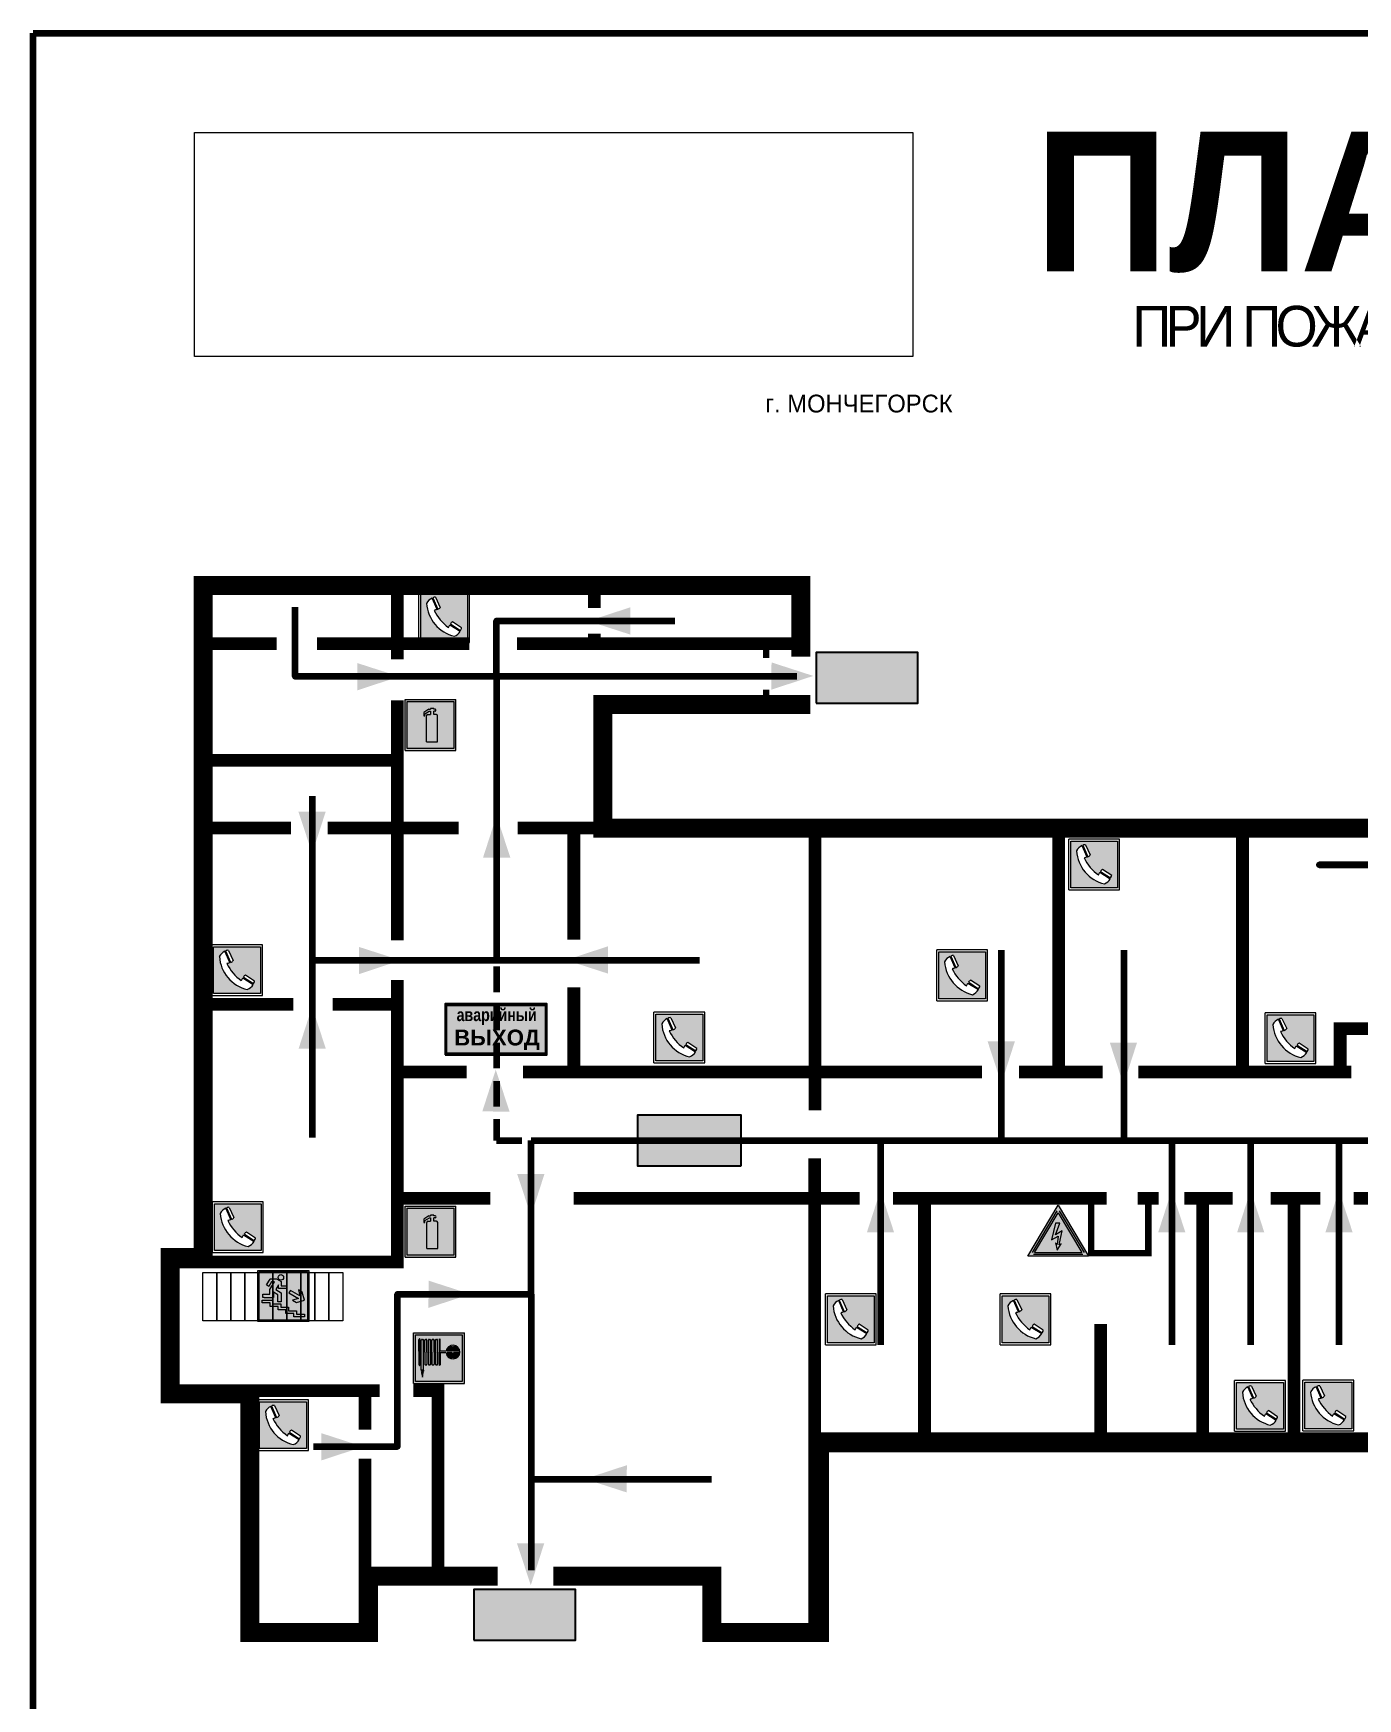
# Model space of a CAD drawing. Header units: millimetres. Extents: x 13810 to 67229, y 12374 to 21950.
# Drawn here: x 27019.3 to 27227.8, y 19611.8 to 19874 of the extents above; entities that cross this region are included whole.
import ezdxf

# ---------------------------------------------------------------- set-up
doc = ezdxf.new("R2010")
doc.units = ezdxf.units.MM
doc.linetypes.add('{ Wide Dash }', pattern=[12, 4, -2, 4, -2])
doc.layers.add('План_Штампы', color=7, linetype='Continuous')
doc.styles.add('обычный', font='arial.ttf')
picture_1 = doc.add_image_def('image1.jpg', size_in_pixel=(337, 105))

# ---------------------------------------------------------------- blocks, each defined once
blk = doc.blocks.new('A$C7B4425F7')
at = {"true_color": 0xffffff}
blk.add_hatch(color=7, dxfattribs=at).paths.add_polyline_path([(0, 0), (-16, 0), (-16, -8), (0, -8)])
h = blk.add_hatch(color=126)
h.paths.add_polyline_path([(-0.2, -0.2), (-15.8, -0.2), (-15.8, -7.8), (-0.2, -7.8)])
h.paths.add_polyline_path([(-11.76, -2.03), (-11.76, -3.66), (-11.17, -3.66, -0.568275), (-11.17, -6.18), (-12.58, -6.18), (-12.58, -2.03)], flags=16)
h.paths.add_polyline_path([(-13.33, -4.12, -0.495768), (-13.59, -6.18), (-15.03, -6.18), (-15.03, -2.03), (-13.59, -2.03, -0.487973)], flags=16)
h.paths.add_polyline_path([(-10.25, -2.03), (-9.48, -2.03), (-9.48, -6.18), (-10.25, -6.18)], flags=16)
h.paths.add_polyline_path([(-13.84, -3.69), (-14.24, -3.69), (-14.24, -3.03), (-13.9, -3.03, -0.692621)], flags=0)
h.paths.add_polyline_path([(-9.15, -2.03), (-8.4, -2.03), (-8.04, -3.07), (-7.68, -2.03), (-6.93, -2.03), (-7.64, -4.1), (-6.93, -6.18), (-7.68, -6.18), (-8.04, -5.14), (-8.4, -6.18), (-9.15, -6.18), (-8.44, -4.1)], flags=16)
h.paths.add_polyline_path([(-11.76, -4.46), (-11.42, -4.46, -0.692621), (-11.36, -5.12), (-11.76, -5.12)], flags=0)
h.paths.add_polyline_path([(-13.9, -5.2), (-14.24, -5.2), (-14.24, -4.55), (-13.84, -4.55, -0.708038)], flags=0)
edge = h.paths.add_edge_path(flags=16)
edge.add_ellipse((-5.51, -4.08), major_axis=(0, 2.05), ratio=0.586184, start_angle=0, end_angle=360)
edge = h.paths.add_edge_path(flags=0)
edge.add_ellipse((-5.51, -4.08), major_axis=(0, 1.14), ratio=0.454828, start_angle=0, end_angle=360)
h.paths.add_polyline_path([(-4.13, -4.96, 0.377264), (-3.48, -4.52, 0.0555), (-3.16, -2.03), (-1.66, -2.03), (-1.66, -4.96), (-0.96, -4.96), (-0.96, -7.01), (-1.75, -7.01), (-1.75, -6.18), (-3.3, -6.18), (-3.3, -7.02), (-4.13, -7.02)], flags=16)
h.paths.add_polyline_path([(-2.73, -2.91), (-2.28, -2.91), (-2.28, -4.96), (-3.05, -4.96, 0.079136)], flags=0)
at = {"color": 126}
blk.add_lwpolyline([(-16, -8), (0, -8), (0, 0), (-16, 0)], close=True, dxfattribs=at)
blk = doc.blocks.new('A$C456E1F9C')
at = {"lineweight": 5}
h = blk.add_hatch(color=242, dxfattribs=at)
h.paths.add_polyline_path([(0.51, -1.47), (0.51, -13.26), (12.29, -13.26), (12.29, -1.47)])
h.paths.add_polyline_path([(5.42, -4.95, -0.254479), (4.78, -5.4), (3.52, -2.53, -0.209735), (4.23, -2.4)], flags=16)
h.paths.add_polyline_path([(8.53, -8.6), (10.87, -10.17), (10.54, -10.76), (8.03, -9.13, -0.192251)], flags=16)
h.paths.add_polyline_path([(4.61, -5.49, 0.005518), (3.87, -5.72, 0.128647), (7.49, -10.01, 0.00809), (7.83, -9.33), (10.47, -10.97, -0.16736), (8.99, -12.25, -0.327862), (1.95, -3.95, -0.166952), (3.36, -2.62)], flags=16)
at = {"color": 242, "lineweight": 5}
for p, q in [((0, -13.77), (0, -0.97)), ((12.8, -0.97), (0, -0.97)), ((4.61, -5.49), (3.36, -2.62)), ((3.52, -2.53), (4.78, -5.4)), ((4.23, -2.4), (5.42, -4.95)), ((12.8, -13.77), (12.8, -0.97)), ((7.83, -9.33), (10.47, -10.97)), ((8.03, -9.13), (10.54, -10.76)), ((10.81, -10.12), (8.53, -8.6)), ((10.54, -10.76), (10.8, -10.3)), ((10.8, -10.3), (10.81, -10.12)), ((0, -13.77), (12.8, -13.77))]:
    blk.add_line(p, q, dxfattribs=at)
blk.add_lwpolyline([(0.51, -1.47), (12.29, -1.47), (12.29, -13.26), (0.51, -13.26)], close=True, dxfattribs=at)
for centre, radius, start, end in [((4.59, -5.34), 2.99, 114.2845, 152.1974), ((11.12, -3.31), 9.19, 183.9915, 256.6009), ((4.02, -3.27), 0.891, 76.3284, 123.7092), ((14.98, -39.1), 35.17, 107.1487, 108.4135), ((13.86, -0.94), 11.08, 205.5536, 234.8762), ((4.68, -4.59), 0.824, 276.9621, 334.0723), ((-13.31, 0.8), 23.44, 332.5487, 334.4027), ((8.94, -9.5), 0.989, 114.4092, 157.9388), ((7.87, -9.46), 3, 291.9291, 329.9329)]:
    blk.add_arc(centre, radius, start, end, dxfattribs=at)
blk = doc.blocks.new('A$C3AD82952')
at = {"true_color": 0xf5f5ff}
h = blk.add_hatch(color=7, dxfattribs=at)
h.dxf.hatch_style = 1
h.paths.add_polyline_path([(8.21, 8.73, 0.414214), (7.89, 9.05), (7.22, 9.05), (7.22, 9.92), (7.59, 9.92, 1), (7.57, 10.36), (7.22, 10.36), (7.22, 10.6), (6.43, 10.6), (6.43, 10.36), (6.01, 10.36), (4.74, 9.59), (4.74, 8.69), (4.98, 8.73), (4.98, 9.26), (6.12, 9.91), (6.43, 9.91), (6.43, 9.05), (5.76, 9.05, 0.414214), (5.44, 8.73), (5.44, 2.2), (8.21, 2.2)], flags=0)
h.paths.add_polyline_path([(12.8, 12.8), (0, 12.8), (0, 0), (12.8, 0)])
h.paths.add_polyline_path([(0.51, 12.29), (12.29, 12.29), (12.29, 0.51), (0.51, 0.51)], flags=16)
h.paths.add_polyline_path([(4.74, 9.59), (6.01, 10.36), (6.43, 10.36), (6.43, 10.6), (7.22, 10.6), (7.22, 10.36), (7.59, 10.36, -0.94586), (7.59, 9.92), (7.22, 9.92), (7.22, 9.05), (7.89, 9.05, -0.414214), (8.21, 8.73), (8.21, 2.2), (5.44, 2.2), (5.44, 8.73, -0.414214), (5.76, 9.05), (6.43, 9.05), (6.43, 9.91), (6.12, 9.91), (4.98, 9.26), (4.98, 8.73), (4.74, 8.69)], flags=0)
h = blk.add_hatch(color=242)
h.dxf.hatch_style = 1
h.paths.add_polyline_path([(12.29, 12.29), (0.51, 12.29), (0.51, 0.51), (12.29, 0.51)])
h.paths.add_polyline_path([(4.74, 8.69), (4.74, 9.59), (6.01, 10.36), (6.43, 10.36), (6.43, 10.6), (7.22, 10.6), (7.22, 10.36), (7.59, 10.36, -0.94586), (7.59, 9.92), (7.22, 9.92), (7.22, 9.05), (7.89, 9.05, -0.414214), (8.21, 8.73), (8.21, 2.2), (5.44, 2.2), (5.44, 8.73, -0.414214), (5.76, 9.05), (6.43, 9.05), (6.43, 9.91), (6.12, 9.91), (4.98, 9.26), (4.98, 8.73)], flags=16)
h = blk.add_hatch(color=7, dxfattribs=at)
h.dxf.hatch_style = 1
h.paths.add_polyline_path([(8.21, 8.73, 0.414214), (7.89, 9.05), (7.22, 9.05), (7.22, 9.92), (7.59, 9.92, 1), (7.57, 10.36), (7.22, 10.36), (7.22, 10.6), (6.43, 10.6), (6.43, 10.36), (6.01, 10.36), (4.74, 9.59), (4.74, 8.69), (4.98, 8.73), (4.98, 9.26), (6.12, 9.91), (6.43, 9.91), (6.43, 9.05), (5.76, 9.05, 0.414214), (5.44, 8.73), (5.44, 2.2), (8.21, 2.2)])
at = {"color": 242, "lineweight": 5}
for p, q in [((0, 0), (0, 12.8)), ((0, 12.8), (12.8, 12.8)), ((12.8, 0), (12.8, 12.8)), ((6.01, 10.36), (4.74, 9.59)), ((4.74, 9.59), (4.74, 8.69)), ((4.74, 8.69), (4.98, 8.73)), ((4.98, 9.26), (6.12, 9.91)), ((4.98, 8.73), (4.98, 9.26)), ((5.44, 2.2), (5.44, 8.73)), ((5.76, 9.05), (6.43, 9.05)), ((6.01, 10.36), (6.43, 10.36)), ((6.12, 9.91), (6.43, 9.91)), ((7.22, 10.6), (6.43, 10.6)), ((6.43, 10.6), (6.43, 10.36)), ((6.43, 9.91), (6.43, 9.05)), ((7.22, 10.36), (7.22, 10.6)), ((7.59, 10.36), (7.22, 10.36)), ((7.22, 9.05), (7.22, 9.92)), ((7.59, 9.92), (7.22, 9.92)), ((7.89, 9.05), (7.22, 9.05)), ((8.21, 2.2), (8.21, 8.73)), ((0, 0), (12.8, 0)), ((5.44, 2.2), (8.21, 2.2))]:
    blk.add_line(p, q, dxfattribs=at)
blk.add_lwpolyline([(0.51, 12.29), (12.29, 12.29), (12.29, 0.51), (0.51, 0.51)], close=True, dxfattribs=at)
for centre, radius, start, end in [((5.76, 8.73), 0.32, 90, 180), ((7.58, 10.14), 0.223, 273.1875, 86.8125), ((7.89, 8.73), 0.32, 0, 90)]:
    blk.add_arc(centre, radius, start, end, dxfattribs=at)
blk = doc.blocks.new('A$C37112FD5')
at = {"true_color": 0xf5f5ff}
h = blk.add_hatch(color=7, dxfattribs=at)
h.dxf.hatch_style = 1
h.paths.add_polyline_path([(12.8, -7.4), (0, -7.4), (0, -20.2), (12.8, -20.2)])
h.paths.add_polyline_path([(12.29, -7.91), (12.29, -19.69), (0.51, -19.69), (0.51, -7.91)], flags=16)
h.paths.add_polyline_path([(4.98, -9.04, -0.42597), (5.17, -9.22), (5.17, -12.25), (5.17, -15.29, -0.432244), (4.98, -15.47), (4.83, -15.47, -0.42597), (4.64, -15.29), (4.64, -12.25), (4.64, -9.22, -0.432244), (4.83, -9.04)], flags=0)
h.paths.add_polyline_path([(4.28, -9.22), (4.28, -12.25), (4.28, -15.29, -0.432244), (4.09, -15.47), (3.94, -15.47, -0.42597), (3.75, -15.29), (3.75, -12.25), (3.75, -9.22, -0.432244), (3.94, -9.04), (4.09, -9.04, -0.42597)], flags=0)
h.paths.add_polyline_path([(5.72, -9.04), (5.87, -9.04, -0.42597), (6.06, -9.22), (6.06, -12.25), (6.06, -15.29, -0.432244), (5.87, -15.47), (5.72, -15.47, -0.42597), (5.53, -15.29), (5.53, -12.25), (5.53, -9.22, -0.432244)], flags=0)
h.paths.add_polyline_path([(6.42, -8.9), (6.5, -8.9, -0.42597), (6.69, -9.08), (6.69, -12.03), (8.21, -12.03, -15.824349), (8.21, -12.47), (6.69, -12.47), (6.69, -15.42, -0.432244), (6.5, -15.6), (6.42, -15.6)], flags=0)
h.paths.add_polyline_path([(3.39, -9.22), (3.39, -12.25), (3.39, -15.29, -0.432244), (3.2, -15.47), (3.05, -15.47, -0.42597), (2.85, -15.29), (2.85, -12.25), (2.85, -9.22, -0.432244), (3.05, -9.04), (3.2, -9.04, -0.42597)], flags=0)
h.paths.add_polyline_path([(2.5, -9.22), (2.5, -16.71), (1.96, -16.71), (1.96, -9.22, -0.432244), (2.15, -9.04), (2.31, -9.04, -0.42597)], flags=0)
h.paths.add_polyline_path([(1.61, -8.9), (1.61, -15.6), (1.57, -15.6, -0.42597), (1.37, -15.42), (1.37, -12.03), (1.37, -9.09, -0.432244), (1.57, -8.9)], flags=0)
h.paths.add_polyline_path([(9.76, -10.81), (9.76, -12.03), (8.49, -12.03, -0.336371)], flags=0)
h.paths.add_polyline_path([(8.49, -12.47), (9.76, -12.47), (9.76, -13.7, -0.336371)], flags=0)
h.paths.add_polyline_path([(10.11, -10.81, -0.336371), (11.38, -12.03), (10.11, -12.03)], flags=0)
h.paths.add_polyline_path([(10.11, -12.47), (11.38, -12.47, -0.336371), (10.11, -13.7)], flags=0)
h.paths.add_polyline_path([(2.5, -16.84), (2.5, -17.05), (1.97, -17.05), (1.97, -16.84)], flags=0)
h.paths.add_polyline_path([(2.5, -17.24, -0.033778), (2.24, -18.6, -0.033778), (1.97, -17.24)], flags=0)
h = blk.add_hatch(color=242)
h.dxf.hatch_style = 1
h.paths.add_polyline_path([(12.29, -7.91), (0.51, -7.91), (0.51, -19.69), (12.29, -19.69)])
h.paths.add_polyline_path([(6.42, -15.6), (6.42, -8.9), (6.5, -8.9, -0.42597), (6.69, -9.08), (6.69, -12.03), (8.21, -12.03, -15.824349), (8.21, -12.47), (6.69, -12.47), (6.69, -15.42, -0.432244), (6.5, -15.6)], flags=16)
h.paths.add_polyline_path([(5.87, -15.47), (5.72, -15.47, -0.42597), (5.53, -15.29), (5.53, -12.25), (5.53, -9.22, -0.432244), (5.72, -9.04), (5.87, -9.04, -0.42597), (6.06, -9.22), (6.06, -12.25), (6.06, -15.29, -0.432244)], flags=16)
h.paths.add_polyline_path([(4.98, -15.47), (4.83, -15.47, -0.42597), (4.64, -15.29), (4.64, -12.25), (4.64, -9.22, -0.432244), (4.83, -9.04), (4.98, -9.04, -0.42597), (5.17, -9.22), (5.17, -12.25), (5.17, -15.29, -0.432244)], flags=16)
h.paths.add_polyline_path([(4.09, -15.47), (3.94, -15.47, -0.42597), (3.75, -15.29), (3.75, -12.25), (3.75, -9.22, -0.432244), (3.94, -9.04), (4.09, -9.04, -0.42597), (4.28, -9.22), (4.28, -12.25), (4.28, -15.29, -0.432244)], flags=16)
h.paths.add_polyline_path([(3.2, -15.47), (3.05, -15.47, -0.42597), (2.85, -15.29), (2.85, -12.25), (2.85, -9.22, -0.432244), (3.05, -9.04), (3.2, -9.04, -0.42597), (3.39, -9.22), (3.39, -12.25), (3.39, -15.29, -0.432244)], flags=16)
h.paths.add_polyline_path([(2.5, -17.05), (1.97, -17.05), (1.97, -16.84), (2.5, -16.84)], flags=16)
h.paths.add_polyline_path([(2.5, -17.24, -0.033778), (2.24, -18.6, -0.033778), (1.97, -17.24)], flags=16)
h.paths.add_polyline_path([(2.5, -16.71), (1.96, -16.71), (1.96, -9.22, -0.432244), (2.15, -9.04), (2.31, -9.04, -0.42597), (2.5, -9.22)], flags=16)
h.paths.add_polyline_path([(1.61, -15.6), (1.57, -15.6, -0.42597), (1.37, -15.42), (1.37, -12.03), (1.37, -9.09, -0.432244), (1.57, -8.9), (1.61, -8.9)], flags=16)
h.paths.add_polyline_path([(8.49, -12.47), (9.76, -12.47), (9.76, -13.7, -0.336371)], flags=0)
h.paths.add_polyline_path([(10.11, -13.7), (10.11, -12.47), (11.38, -12.47, -0.336371)], flags=0)
h.paths.add_polyline_path([(8.49, -12.03, -0.336371), (9.76, -10.81), (9.76, -12.03)], flags=0)
h.paths.add_polyline_path([(10.11, -12.03), (10.11, -10.81, -0.336371), (11.38, -12.03)], flags=0)
h = blk.add_hatch(color=7, dxfattribs=at)
h.dxf.hatch_style = 1
h.paths.add_polyline_path([(1.61, -8.9), (1.57, -8.9, 0.432244), (1.37, -9.09), (1.37, -12.03), (1.37, -15.42, 0.42597), (1.57, -15.6), (1.61, -15.6)])
h.paths.add_polyline_path([(2.5, -9.22, 0.42597), (2.31, -9.04), (2.15, -9.04, 0.432244), (1.96, -9.22), (1.96, -16.71), (2.5, -16.71)])
h.paths.add_polyline_path([(2.5, -16.84), (1.97, -16.84), (1.97, -17.05), (2.5, -17.05)])
h.paths.add_polyline_path([(2.5, -17.24), (1.97, -17.24, 0.033778), (2.24, -18.6, 0.033778)])
h.paths.add_polyline_path([(3.39, -12.25), (3.39, -9.22, 0.42597), (3.2, -9.04), (3.05, -9.04, 0.432244), (2.85, -9.22), (2.85, -12.25), (2.85, -15.29, 0.42597), (3.05, -15.47), (3.2, -15.47, 0.432244), (3.39, -15.29)])
h.paths.add_polyline_path([(4.28, -12.25), (4.28, -9.22, 0.42597), (4.09, -9.04), (3.94, -9.04, 0.432244), (3.75, -9.22), (3.75, -12.25), (3.75, -15.29, 0.42597), (3.94, -15.47), (4.09, -15.47, 0.432244), (4.28, -15.29)])
h.paths.add_polyline_path([(5.17, -12.25), (5.17, -9.22, 0.42597), (4.98, -9.04), (4.83, -9.04, 0.432244), (4.64, -9.22), (4.64, -12.25), (4.64, -15.29, 0.42597), (4.83, -15.47), (4.98, -15.47, 0.432244), (5.17, -15.29)])
h.paths.add_polyline_path([(6.06, -12.25), (6.06, -9.22, 0.42597), (5.87, -9.04), (5.72, -9.04, 0.432244), (5.53, -9.22), (5.53, -12.25), (5.53, -15.29, 0.42597), (5.72, -15.47), (5.87, -15.47, 0.432244), (6.06, -15.29)])
h.paths.add_polyline_path([(6.69, -12.47), (8.21, -12.47, 15.824349), (8.21, -12.03), (6.69, -12.03), (6.69, -9.08, 0.42597), (6.5, -8.9), (6.42, -8.9), (6.42, -15.6), (6.5, -15.6, 0.432244), (6.69, -15.42)])
h.paths.add_polyline_path([(8.49, -12.47), (9.76, -12.47), (9.76, -13.7, -0.336371)], flags=16)
h.paths.add_polyline_path([(8.49, -12.03, -0.336371), (9.76, -10.81), (9.76, -12.03)], flags=16)
h.paths.add_polyline_path([(10.11, -12.47), (11.38, -12.47, -0.336371), (10.11, -13.7)], flags=16)
h.paths.add_polyline_path([(10.11, -12.03), (10.11, -10.81, -0.336371), (11.38, -12.03)], flags=16)
h = blk.add_hatch(color=242)
h.dxf.hatch_style = 1
h.paths.add_polyline_path([(9.76, -10.81, 0.336371), (8.49, -12.03), (9.76, -12.03)])
h.paths.add_polyline_path([(10.11, -10.81), (10.11, -12.03), (11.38, -12.03, 0.336371)])
h.paths.add_polyline_path([(11.38, -12.47), (10.11, -12.47), (10.11, -13.7, 0.336371)])
h.paths.add_polyline_path([(9.76, -12.47), (8.49, -12.47, 0.336371), (9.76, -13.7)])
at = {"color": 242, "lineweight": 5}
for p, q in [((0, -20.2), (0, -7.4)), ((0, -7.4), (12.8, -7.4)), ((12.8, -20.2), (12.8, -7.4)), ((1.37, -12.03), (1.37, -9.08)), ((1.37, -12.03), (1.37, -15.42)), ((1.57, -8.9), (1.61, -8.9)), ((1.61, -8.9), (1.61, -15.6)), ((1.96, -16.71), (1.96, -9.22)), ((2.15, -9.04), (2.31, -9.04)), ((2.5, -16.71), (2.5, -9.22)), ((2.85, -12.25), (2.85, -9.22)), ((2.85, -12.25), (2.85, -15.29)), ((3.05, -9.04), (3.2, -9.04)), ((3.39, -12.25), (3.39, -9.22)), ((3.39, -12.25), (3.39, -15.29)), ((3.75, -12.25), (3.75, -9.22)), ((3.75, -12.25), (3.75, -15.29)), ((3.94, -9.04), (4.09, -9.04)), ((4.28, -12.25), (4.28, -9.22)), ((4.28, -12.25), (4.28, -15.29)), ((4.64, -12.25), (4.64, -9.22)), ((4.64, -12.25), (4.64, -15.29)), ((4.83, -9.04), (4.98, -9.04)), ((5.17, -12.25), (5.17, -9.22)), ((5.17, -12.25), (5.17, -15.29)), ((5.53, -12.25), (5.53, -9.22)), ((5.53, -12.25), (5.53, -15.29)), ((5.72, -9.04), (5.87, -9.04)), ((6.06, -12.25), (6.06, -9.22)), ((6.06, -12.25), (6.06, -15.29)), ((6.42, -8.9), (6.42, -15.6)), ((6.5, -8.9), (6.42, -8.9)), ((6.69, -12.03), (6.69, -9.08)), ((8.21, -12.03), (6.69, -12.03)), ((8.21, -12.47), (6.69, -12.47)), ((6.69, -12.47), (6.69, -15.42)), ((9.76, -12.03), (8.49, -12.03)), ((9.76, -12.47), (8.49, -12.47)), ((9.76, -10.81), (9.76, -12.03)), ((9.76, -12.47), (9.76, -13.7)), ((10.11, -10.81), (10.11, -12.03)), ((11.38, -12.03), (10.11, -12.03)), ((11.38, -12.47), (10.11, -12.47)), ((10.11, -12.47), (10.11, -13.7)), ((1.57, -15.6), (1.61, -15.6)), ((1.96, -16.71), (2.5, -16.71)), ((3.05, -15.47), (3.2, -15.47)), ((3.94, -15.47), (4.09, -15.47)), ((4.83, -15.47), (4.98, -15.47)), ((5.72, -15.47), (5.87, -15.47)), ((6.42, -15.6), (6.5, -15.6)), ((0, -20.2), (12.8, -20.2)), ((1.97, -16.84), (2.5, -16.84)), ((1.97, -17.05), (1.97, -16.84)), ((2.5, -17.05), (1.97, -17.05)), ((1.97, -17.24), (2.5, -17.24)), ((2.5, -16.84), (2.5, -17.05))]:
    blk.add_line(p, q, dxfattribs=at)
blk.add_lwpolyline([(0.51, -7.91), (12.29, -7.91), (12.29, -19.69), (0.51, -19.69)], close=True, dxfattribs=at)
for centre, radius, start, end in [((1.56, -9.09), 0.182, 87.1027, 180.6071), ((2.15, -9.22), 0.182, 87.1027, 180.6071), ((2.32, -9.22), 0.182, 359.3929, 92.8973), ((3.04, -9.22), 0.182, 87.1027, 180.6071), ((3.21, -9.22), 0.182, 359.3929, 92.8973), ((3.93, -9.22), 0.182, 87.1027, 180.6071), ((4.1, -9.22), 0.182, 359.3929, 92.8973), ((4.82, -9.22), 0.182, 87.1027, 180.6071), ((4.99, -9.22), 0.182, 359.3929, 92.8973), ((5.71, -9.22), 0.182, 87.1027, 180.6071), ((5.88, -9.22), 0.182, 359.3929, 92.8973), ((6.51, -9.09), 0.182, 359.3929, 92.8973), ((9.93, -12.25), 1.74, 187.2319, 172.7681), ((9.93, -12.25), 1.46, 96.9927, 171.3585), ((9.93, -12.25), 1.46, 188.6415, 263.0073), ((9.93, -12.25), 1.46, 8.6415, 83.0073), ((9.93, -12.25), 1.46, 276.9927, 351.3585), ((1.56, -15.42), 0.182, 179.3929, 272.8973), ((3.04, -15.29), 0.182, 179.3929, 272.8973), ((3.21, -15.29), 0.182, 267.1027, 0.6071), ((3.93, -15.29), 0.182, 179.3929, 272.8973), ((4.1, -15.29), 0.182, 267.1027, 0.6071), ((4.82, -15.29), 0.182, 179.3929, 272.8973), ((4.99, -15.29), 0.182, 267.1027, 0.6071), ((5.71, -15.29), 0.182, 179.3929, 272.8973), ((5.88, -15.29), 0.182, 267.1027, 0.6071), ((6.51, -15.42), 0.182, 267.1027, 0.6071), ((12.17, -15.98), 10.27, 187.041, 194.7793), ((-7.7, -15.98), 10.27, 345.2207, 352.959)]:
    blk.add_arc(centre, radius, start, end, dxfattribs=at)
blk = doc.blocks.new('A$C3E6D3DDE')
at = {"lineweight": 5}
h = blk.add_hatch(color=40, dxfattribs=at)
h.paths.add_polyline_path([(24.1, 1.45), (16.46, -11.35), (31.74, -11.35)])
h.paths.add_polyline_path([(24.09, -0.46), (30.03, -10.41), (18.14, -10.41)], flags=16)
h.paths.add_polyline_path([(24.54, -3.08), (23.41, -6.02), (25.13, -5.01), (24.33, -8.5), (24.82, -8.27), (23.79, -9.86), (23.4, -8.04), (23.8, -8.43), (24.04, -6.29), (22.39, -7.25), (23.44, -3.08)], flags=0)
h = blk.add_hatch(color=256, dxfattribs=at)
h.paths.add_polyline_path([(24.37, 0.03, 0.567511), (23.82, 0.03), (17.59, -10.4, 0.582454), (17.86, -10.88), (30.32, -10.88, 0.582149), (30.6, -10.4)])
h.paths.add_polyline_path([(24.09, -0.46), (18.14, -10.41), (30.03, -10.41)], flags=16)
h.paths.add_polyline_path([(24.54, -3.08), (23.41, -6.02), (25.13, -5.01), (24.33, -8.5), (24.82, -8.27), (23.79, -9.86), (23.4, -8.04), (23.8, -8.43), (24.04, -6.29), (22.39, -7.25), (23.44, -3.08)], flags=0)
h = blk.add_hatch(color=40, dxfattribs=at)
h.paths.add_polyline_path([(24.09, -0.46), (18.14, -10.41), (30.03, -10.41)])
h.paths.add_polyline_path([(24.82, -8.27), (23.79, -9.86), (23.4, -8.04), (23.8, -8.43), (24.04, -6.29), (22.39, -7.25), (23.44, -3.08), (24.54, -3.08), (23.41, -6.02), (25.13, -5.01), (24.33, -8.5)], flags=16)
at = {"color": 40, "lineweight": 5}
for p, q in [((16.46, -11.35), (24.1, 1.45)), ((24.1, 1.45), (31.74, -11.35))]:
    blk.add_line(p, q, dxfattribs=at)
at = {"lineweight": 5}
for p, q in [((17.59, -10.4), (23.82, 0.03)), ((24.37, 0.03), (30.6, -10.4)), ((18.14, -10.41), (24.09, -0.46)), ((23.44, -3.08), (22.39, -7.25)), ((23.41, -6.02), (24.54, -3.08)), ((24.54, -3.08), (23.44, -3.08)), ((24.09, -0.46), (30.03, -10.41)), ((22.39, -7.25), (24.04, -6.29)), ((23.8, -8.43), (23.4, -8.04)), ((23.4, -8.04), (23.79, -9.86)), ((25.13, -5.01), (23.41, -6.02)), ((23.79, -9.86), (24.82, -8.27)), ((24.04, -6.29), (23.8, -8.43)), ((24.33, -8.5), (25.13, -5.01)), ((24.82, -8.27), (24.33, -8.5)), ((17.86, -10.88), (30.32, -10.88)), ((18.14, -10.41), (30.03, -10.41))]:
    blk.add_line(p, q, dxfattribs=at)
at = {"color": 50, "lineweight": 5}
blk.add_line((31.74, -11.35), (16.46, -11.35), dxfattribs=at)
blk = doc.blocks.new('вниз')
at = {"lineweight": 0, "true_color": 0xffffff}
h = blk.add_hatch(color=7, dxfattribs=at)
h.dxf.hatch_style = 1
h.paths.add_polyline_path([(40994.51, -4472.22), (40986.51, -4472.22), (40986.51, -4480.22), (40994.51, -4480.22)])
h.paths.add_polyline_path([(40994.31, -4472.42), (40994.31, -4480.01), (40986.71, -4480.01), (40986.71, -4472.42)], flags=16)
h.paths.add_polyline_path([(40988.43, -4473.53), (40989.43, -4473.53), (40990.19, -4473.96), (40990.19, -4474.6), (40991, -4474.6), (40991, -4475.06), (40989.73, -4475.06), (40989.73, -4474.46), (40989.3, -4475.18), (40990.17, -4475.7), (40990.17, -4477.11), (40989.63, -4477.11), (40989.63, -4476.01), (40988.94, -4475.59), (40988.94, -4476.46), (40988.94, -4476.46), (40987.47, -4476.46), (40987.26, -4476.46), (40987.26, -4475.92), (40988.4, -4475.92), (40988.4, -4475.2), (40989.1, -4473.99), (40988.66, -4473.99), (40988.24, -4474.7), (40987.86, -4474.47), (40988.41, -4473.56)], flags=0)
h.paths.add_polyline_path([(40990.55, -4473.29, -1), (40989.69, -4473.29, -1)], flags=0)
h.paths.add_polyline_path([(40988.85, -4476.89), (40988.85, -4477.43), (40990.1, -4477.43), (40990.1, -4477.99), (40991.34, -4477.99), (40991.34, -4478.54), (40992.59, -4478.54), (40992.59, -4479.09), (40993.83, -4479.09), (40993.83, -4479.52), (40992.17, -4479.52), (40992.17, -4478.97), (40990.91, -4478.97), (40990.91, -4478.41), (40989.68, -4478.41), (40989.68, -4477.86), (40988.43, -4477.86), (40988.43, -4477.31), (40987.6, -4477.31), (40987.18, -4477.31), (40987.18, -4476.89)], flags=0)
h.paths.add_polyline_path([(40991.61, -4475.33), (40993.12, -4476.2), (40992.9, -4475.27), (40993.48, -4475.6), (40993.83, -4476.88), (40992.56, -4477.22), (40991.97, -4476.88), (40992.9, -4476.61), (40991.38, -4475.74), (40991.58, -4475.39)], flags=0)
h.paths.add_polyline_path([(40990.19, -4473.96), (40989.43, -4473.53), (40988.43, -4473.53), (40988.41, -4473.56), (40987.86, -4474.47), (40988.24, -4474.7), (40988.66, -4473.99), (40989.1, -4473.99), (40988.4, -4475.2), (40988.4, -4475.92), (40987.26, -4475.92), (40987.26, -4476.46), (40987.47, -4476.46), (40988.94, -4476.46), (40988.94, -4476.27), (40988.94, -4475.59), (40989.63, -4476.01), (40989.63, -4477.11), (40990.17, -4477.11), (40990.17, -4475.7), (40989.3, -4475.18), (40989.73, -4474.46), (40989.73, -4475.06), (40991, -4475.06), (40991, -4474.6), (40990.19, -4474.6)], flags=0)
h.paths.add_polyline_path([(40990.55, -4473.29, 1), (40989.69, -4473.29, 1)], flags=0)
h.paths.add_polyline_path([(40991.61, -4475.33), (40991.58, -4475.39), (40991.38, -4475.74), (40992.9, -4476.61), (40991.97, -4476.88), (40992.56, -4477.22), (40993.83, -4476.88), (40993.48, -4475.6), (40992.9, -4475.27), (40993.12, -4476.2)], flags=0)
h.paths.add_polyline_path([(40990.1, -4477.43), (40988.85, -4477.43), (40988.85, -4476.89), (40987.18, -4476.89), (40987.18, -4477.31), (40987.6, -4477.31), (40988.43, -4477.31), (40988.43, -4477.86), (40989.68, -4477.86), (40989.68, -4478.41), (40990.91, -4478.41), (40990.91, -4478.97), (40992.17, -4478.97), (40992.17, -4479.52), (40993.83, -4479.52), (40993.83, -4479.09), (40992.59, -4479.09), (40992.59, -4478.54), (40991.34, -4478.54), (40991.34, -4477.99), (40990.1, -4477.99)], flags=0)
at = {"lineweight": 0}
h = blk.add_hatch(color=126, dxfattribs=at)
h.dxf.hatch_style = 1
h.paths.add_polyline_path([(40994.31, -4472.42), (40986.71, -4472.42), (40986.71, -4480.01), (40994.31, -4480.01)])
h.paths.add_polyline_path([(40988.43, -4473.53), (40989.43, -4473.53), (40990.19, -4473.96), (40990.19, -4474.6), (40991, -4474.6), (40991, -4475.06), (40989.73, -4475.06), (40989.73, -4474.46), (40989.3, -4475.18), (40990.17, -4475.7), (40990.17, -4477.11), (40989.63, -4477.11), (40989.63, -4476.01), (40988.94, -4475.59), (40988.94, -4476.46), (40988.94, -4476.46), (40987.47, -4476.46), (40987.26, -4476.46), (40987.26, -4475.92), (40988.4, -4475.92), (40988.4, -4475.2), (40989.1, -4473.99), (40988.66, -4473.99), (40988.24, -4474.7), (40987.86, -4474.47), (40988.41, -4473.56)], flags=16)
h.paths.add_polyline_path([(40990.55, -4473.29, -1), (40989.69, -4473.29, -1)], flags=16)
h.paths.add_polyline_path([(40988.85, -4476.89), (40988.85, -4477.43), (40990.1, -4477.43), (40990.1, -4477.99), (40991.34, -4477.99), (40991.34, -4478.54), (40992.59, -4478.54), (40992.59, -4479.09), (40993.83, -4479.09), (40993.83, -4479.52), (40992.17, -4479.52), (40992.17, -4478.97), (40990.91, -4478.97), (40990.91, -4478.41), (40989.68, -4478.41), (40989.68, -4477.86), (40988.43, -4477.86), (40988.43, -4477.31), (40987.6, -4477.31), (40987.18, -4477.31), (40987.18, -4476.89)], flags=16)
h.paths.add_polyline_path([(40991.61, -4475.33), (40993.12, -4476.2), (40992.9, -4475.27), (40993.48, -4475.6), (40993.83, -4476.88), (40992.56, -4477.22), (40991.97, -4476.88), (40992.9, -4476.61), (40991.38, -4475.74), (40991.58, -4475.39)], flags=16)
at = {"lineweight": 0, "true_color": 0xffffff}
h = blk.add_hatch(color=7, dxfattribs=at)
h.dxf.hatch_style = 1
h.paths.add_polyline_path([(40989.73, -4474.46), (40989.73, -4475.06), (40991, -4475.06), (40991, -4474.6), (40990.19, -4474.6), (40990.19, -4473.96), (40989.43, -4473.53), (40988.43, -4473.53), (40988.41, -4473.56), (40987.86, -4474.47), (40988.24, -4474.7), (40988.66, -4473.99), (40989.1, -4473.99), (40988.4, -4475.2), (40988.4, -4475.92), (40987.26, -4475.92), (40987.26, -4476.46), (40987.47, -4476.46), (40988.94, -4476.46), (40988.94, -4475.59), (40989.63, -4476.01), (40989.63, -4477.11), (40990.17, -4477.11), (40990.17, -4475.7), (40989.3, -4475.18)])
h.paths.add_polyline_path([(40989.69, -4473.29, 1), (40990.55, -4473.29, 1)])
h.paths.add_polyline_path([(40991.61, -4475.33), (40991.58, -4475.39), (40991.38, -4475.74), (40992.9, -4476.61), (40991.97, -4476.88), (40992.56, -4477.22), (40993.83, -4476.88), (40993.48, -4475.6), (40992.9, -4475.27), (40993.12, -4476.2)])
h.paths.add_polyline_path([(40990.1, -4477.43), (40988.85, -4477.43), (40988.85, -4476.89), (40987.18, -4476.89), (40987.18, -4477.31), (40987.6, -4477.31), (40988.43, -4477.31), (40988.43, -4477.86), (40989.68, -4477.86), (40989.68, -4478.41), (40990.91, -4478.41), (40990.91, -4478.97), (40992.17, -4478.97), (40992.17, -4479.52), (40993.83, -4479.52), (40993.83, -4479.09), (40992.59, -4479.09), (40992.59, -4478.54), (40991.34, -4478.54), (40991.34, -4477.99), (40990.1, -4477.99)])
at = {"color": 126, "lineweight": 0}
for points in [[(40986.51, -4472.22), (40994.51, -4472.22), (40994.51, -4480.22), (40986.51, -4480.22)], [(40986.71, -4472.42), (40994.31, -4472.42), (40994.31, -4480.01), (40986.71, -4480.01)]]:
    blk.add_lwpolyline(points, close=True, dxfattribs=at)
for points in [[(40987.47, -4476.46), (40987.26, -4476.46), (40987.26, -4475.92), (40988.4, -4475.92), (40988.4, -4475.2), (40989.1, -4473.99), (40988.66, -4473.99), (40988.24, -4474.7), (40987.86, -4474.47), (40988.41, -4473.56), (40988.43, -4473.53), (40989.43, -4473.53), (40990.19, -4473.96), (40990.19, -4474.6), (40991, -4474.6), (40991, -4475.06), (40989.73, -4475.06), (40989.73, -4474.46), (40989.3, -4475.18), (40990.17, -4475.7), (40990.17, -4477.11), (40989.63, -4477.11), (40989.63, -4476.01), (40988.94, -4475.59), (40988.94, -4476.46)], [(40987.6, -4477.31), (40987.18, -4477.31), (40987.18, -4476.89), (40988.85, -4476.89), (40988.85, -4477.43), (40990.1, -4477.43), (40990.1, -4477.99), (40991.34, -4477.99), (40991.34, -4478.54), (40992.59, -4478.54), (40992.59, -4479.09), (40993.83, -4479.09), (40993.83, -4479.52), (40992.17, -4479.52), (40992.17, -4478.97), (40990.91, -4478.97), (40990.91, -4478.41), (40989.68, -4478.41), (40989.68, -4477.86), (40988.43, -4477.86), (40988.43, -4477.31), (40987.6, -4477.31)], [(40987.47, -4476.46), (40988.94, -4476.46), (40988.94, -4476.27)], [(40991.58, -4475.39), (40991.38, -4475.74), (40992.9, -4476.61), (40991.97, -4476.88), (40992.56, -4477.22), (40993.83, -4476.88), (40993.48, -4475.6), (40992.9, -4475.27), (40993.12, -4476.2), (40991.61, -4475.33), (40991.58, -4475.39)]]:
    blk.add_lwpolyline(points, dxfattribs=at)
blk.add_circle((40990.12, -4473.29), 0.432, dxfattribs=at)
blk = doc.blocks.new('A$C32E8229D')
at = {"true_color": 0xffffff}
blk.add_hatch(color=7, dxfattribs=at).paths.add_polyline_path([(0, 0), (0, -8), (16, -8), (16, 0)])
h = blk.add_hatch(color=126)
h.paths.add_polyline_path([(0.2, -0.2), (15.8, -0.2), (15.8, -7.8), (0.2, -7.8)])
h.paths.add_polyline_path([(13.49, -2.05), (12.08, -2.05), (11.37, -2.63, 0.162397), (11.29, -2.84), (11.29, -3.63), (10.35, -3.63), (10.35, -4.05), (11.68, -4.05), (11.68, -3.48), (12.26, -4.28), (11.29, -5.1), (11.29, -6.78), (11.85, -6.78), (11.85, -5.44), (12.8, -4.64), (12.8, -5.94), (14.46, -5.94), (14.46, -5.39), (13.45, -5.39), (13.45, -3.97), (12.46, -2.59), (13.15, -2.59), (13.69, -3.34), (14.18, -3)], flags=16)
h.paths.add_polyline_path([(10.74, -1.82, 1), (11.8, -1.82, 1)], flags=16)
h.paths.add_polyline_path([(9.39, -3.59), (5.99, -3.59), (6.56, -3.03), (5.91, -3.03), (5.1, -3.83), (5.91, -4.64), (6.56, -4.64), (5.99, -4.09), (9.39, -4.09)], flags=16)
h.paths.add_polyline_path([(4.29, -1.08), (1.72, -1.08), (1.72, -6.6), (4.29, -6.6)], flags=16)
at = {"color": 126}
blk.add_lwpolyline([(16, -8), (0, -8), (0, 0), (16, 0)], close=True, dxfattribs=at)
blk = doc.blocks.new('A$C41C009D9')
at = {"true_color": 0xffffff}
blk.add_hatch(color=7, dxfattribs=at).paths.add_polyline_path([(0, 8), (-16, 8), (-16, 0), (0, 0)])
h = blk.add_hatch(color=126)
h.dxf.hatch_style = 1
h.paths.add_polyline_path([(-15.8, 7.8), (-15.8, 0.2), (-0.2, 0.2), (-0.2, 7.8)])
at = {"color": 126}
for points in [[(-16, 0), (0, 0), (0, 8), (-16, 8)], [(-16, 0), (0, 0), (0, 8), (-16, 8)], [(-15.8, 7.8), (-0.2, 7.8), (-0.2, 0.2), (-15.8, 0.2)]]:
    blk.add_lwpolyline(points, close=True, dxfattribs=at)
at = {"color": 7, "true_color": 0xffffff, "insert": (-15.8, 7.3), "char_height": 2.5, "width": 15.5999, "attachment_point": 1, "style": 'обычный'}
blk.add_mtext('\\pi1.6133;{\\fArial|b1|i0|c204|p34;\\H0.8x;\\W0.8;аварийный\\H1.25x;\\W1;\\P\\pi1.2327;ВЫХОД}', dxfattribs=at)

msp = doc.modelspace()

# ---------------------------------------------------------------- linework, layer by layer
at = {"color": 2, "lineweight": 100}
msp.add_lwpolyline([(27019.29, 19873.98), (27619.29, 19873.98), (27619.29, 19478.98), (27019.29, 19478.98)], close=True, dxfattribs=at)
at = {"lineweight": 100}
for points, const_width, elevation in [([(27140.18, 19775.87), (27140.18, 19787.06), (27046.06, 19787.06), (27046.06, 19681.31), (27040.86, 19681.31), (27040.86, 19659.82), (27053.4, 19659.82), (27053.4, 19622.26), (27072.07, 19622.26), (27072.07, 19631.12), (27092.4, 19631.12)], 3, 3), ([(27258.76, 19757.95), (27255.8, 19757.95), (27255.8, 19748.88), (27109, 19748.88), (27109, 19768.33), (27140.18, 19768.33), (27140.18, 19769.82)], 3, 3), ([(27101.19, 19631.12), (27126.15, 19631.12), (27126.15, 19622.26), (27143.11, 19622.26), (27143.11, 19652.13), (27546.81, 19652.13), (27546.81, 19614.56), (27604.86, 19614.56), (27604.86, 19707.26), (27554.21, 19707.26), (27554.21, 19757.06), (27550.98, 19757.06)], 3, 3), ([(27046.06, 19748.88), (27059.87, 19748.88)], 2, 3), ([(27086.3, 19748.88), (27065.64, 19748.88)], 2, 3), ([(27109, 19748.88), (27095.59, 19748.88)], 2, 3), ([(27104.41, 19748.88), (27104.41, 19731.34)], 2, 3), ([(27142.37, 19704.48), (27142.37, 19748.99)], 2, 3), ([(27180.74, 19710.48), (27180.74, 19748.88)], 2, 6), ([(27209.71, 19710.48), (27209.71, 19748.88)], 2, 6), ([(27104.41, 19723.8), (27104.41, 19710.48), (27168.7, 19710.48)], 2, 3), ([(27225.09, 19710.48), (27225.09, 19717.31), (27234.43, 19717.31), (27234.43, 19721.6)], 2, 3), ([(27087.52, 19710.48), (27077.11, 19710.48)], 2, 3), ([(27104.41, 19710.48), (27096.4, 19710.48)], 2, 3), ([(27174.49, 19710.48), (27187.68, 19710.48)], 2, 3), ([(27193.32, 19710.48), (27209.71, 19710.48)], 2, 3), ([(27206.49, 19710.48), (27209.71, 19710.48), (27226.85, 19710.48)], 2, 3), ([(27142.33, 19696.9), (27142.33, 19622.83)], 2, 3), ([(27091.26, 19690.59), (27076.77, 19690.59)], 2, 3), ([(27104.41, 19690.59), (27149.41, 19690.59)], 2, 3), ([(27154.67, 19690.59), (27188.34, 19690.59)], 2, 3), ([(27159.63, 19690.59), (27159.63, 19652.42)], 2, 3), ([(27193.22, 19690.59), (27196.51, 19690.59)], 2, 3), ([(27200.54, 19690.59), (27208.18, 19690.59)], 2, 3), ([(27203.43, 19690.59), (27203.43, 19652.36)], 2, 3), ([(27214.13, 19690.59), (27221.98, 19690.59)], 2, 3), ([(27217.8, 19690.59), (27217.8, 19652.36)], 2, 6), ([(27227.2, 19690.59), (27267, 19690.59), (27267, 19652.32)], 2, 3), ([(27142.51, 19652.76), (27576.66, 19652.76), (27576.66, 19642.67)], 2, 3)]:
    msp.add_lwpolyline(points, dxfattribs=dict(at, const_width=const_width, elevation=elevation))
for points, const_width in [([(27076.63, 19775.43), (27076.63, 19786.76)], 2), ([(27107.65, 19783.52), (27107.65, 19786.87)], 2), ([(27107.65, 19777.89), (27107.65, 19779.5)], 2), ([(27057.61, 19777.89), (27045.86, 19777.89)], 2), ([(27087.97, 19777.89), (27063.97, 19777.89)], 2), ([(27140.2, 19777.89), (27095.44, 19777.89)], 2), ([(27134.72, 19777.89), (27134.72, 19775.63)], 1), ([(27076.63, 19768.98), (27076.63, 19731.22)], 2), ([(27134.72, 19770.66), (27134.72, 19767.88)], 1), ([(27076.63, 19759.53), (27046.74, 19759.53)], 2), ([(27076.63, 19724.95), (27076.63, 19679.6)], 2), ([(27060.22, 19721.14), (27046.75, 19721.14)], 2), ([(27076.63, 19721.14), (27066.45, 19721.14)], 2), ([(27185.87, 19689.68), (27185.87, 19681.97), (27194.88, 19681.97), (27194.88, 19690.14)], 1), ([(27041.25, 19680.59), (27076.63, 19680.59)], 2), ([(27187.39, 19670.85), (27187.39, 19652.07)], 2), ([(27041.51, 19660.35), (27073.86, 19660.35)], 2), ([(27071.53, 19660.35), (27071.53, 19654.19)], 2), ([(27079.15, 19660.35), (27083, 19660.35), (27083, 19632.27)], 2), ([(27071.53, 19622.67), (27071.53, 19649.61)], 2)]:
    msp.add_lwpolyline(points, dxfattribs=dict(at, const_width=const_width))
at = {"color": 126, "lineweight": 100, "true_color": 0x008754}
for points in [[(27092.25, 19772.72), (27060.55, 19772.72), (27060.55, 19783.65)], [(27092.25, 19772.72), (27092.25, 19781.5), (27120.3, 19781.5)], [(27139.52, 19772.72), (27092.25, 19772.72), (27092.25, 19728.09)], [(27261.09, 19755.91), (27261.09, 19743.12), (27221.77, 19743.12), (27274.5, 19743.12), (27274.5, 19753.09)], [(27063.19, 19753.9), (27063.19, 19700.19)], [(27063.19, 19728.09), (27124.2, 19728.09)], [(27171.74, 19699.7), (27171.74, 19729.64)], [(27191.02, 19729.65), (27191.02, 19699.7)], [(27097.71, 19699.7), (27495.1, 19699.7), (27495.1, 19666.18)], [(27097.71, 19675.54), (27097.71, 19699.7)], [(27152.69, 19699.7), (27152.69, 19667.55)], [(27198.56, 19699.7), (27198.56, 19667.55)], [(27210.99, 19699.7), (27210.99, 19667.55)], [(27224.9, 19699.7), (27224.9, 19667.55)], [(27063.42, 19651.54), (27076.67, 19651.54), (27076.67, 19675.54), (27097.71, 19675.54), (27097.71, 19632.07)], [(27097.71, 19646.4), (27126.1, 19646.4)]]:
    msp.add_lwpolyline(points, dxfattribs=at)
at = {"color": 126, "linetype": '{ Wide Dash }', "lineweight": 100, "true_color": 0x008754}
msp.add_lwpolyline([(27092.25, 19727.07), (27092.25, 19699.7), (27097.25, 19699.7)], dxfattribs=at)
at = {"lineweight": 0}
for points in [[(27045.99, 19678.91), (27048.19, 19678.91), (27048.19, 19671.31), (27045.99, 19671.31)], [(27048.19, 19678.91), (27050.4, 19678.91), (27050.4, 19671.31), (27048.19, 19671.31)], [(27050.4, 19678.91), (27052.6, 19678.91), (27052.6, 19671.31), (27050.4, 19671.31)], [(27052.6, 19678.91), (27054.81, 19678.91), (27054.81, 19671.31), (27052.6, 19671.31)], [(27054.81, 19678.91), (27057.02, 19678.91), (27057.02, 19671.31), (27054.81, 19671.31)], [(27057.02, 19678.91), (27059.22, 19678.91), (27059.22, 19671.31), (27057.02, 19671.31)], [(27059.22, 19678.91), (27061.43, 19678.91), (27061.43, 19671.31), (27059.22, 19671.31)], [(27061.43, 19678.91), (27063.63, 19678.91), (27063.63, 19671.31), (27061.43, 19671.31)], [(27063.63, 19678.91), (27065.84, 19678.91), (27065.84, 19671.31), (27063.63, 19671.31)], [(27065.84, 19678.91), (27068.05, 19678.91), (27068.05, 19671.31), (27065.84, 19671.31)]]:
    msp.add_lwpolyline(points, close=True, dxfattribs=at)
at = {"layer": 'План_Штампы', "color": 126, "true_color": 0x008754}
for points in [[(27113.3, 19783.63), (27113.29, 19779.34), (27106.7, 19781.47)], [(27135.53, 19770.67), (27135.54, 19774.96), (27142.12, 19772.83)], [(27070.32, 19770.56), (27070.33, 19774.85), (27076.92, 19772.73)], [(27061.04, 19751.48), (27065.34, 19751.47), (27063.21, 19744.89)], [(27094.41, 19744.24), (27090.12, 19744.25), (27092.25, 19750.83)], [(27070.56, 19725.89), (27070.57, 19730.18), (27077.15, 19728.06)], [(27109.78, 19730.27), (27109.77, 19725.98), (27103.18, 19728.11)], [(27065.36, 19714.15), (27061.07, 19714.16), (27063.2, 19720.75)], [(27169.57, 19715.3), (27173.86, 19715.29), (27171.74, 19708.7)], [(27188.81, 19715.12), (27193.1, 19715.11), (27190.97, 19708.53)], [(27094.29, 19704.26), (27090, 19704.28), (27092.12, 19710.86)], [(27095.49, 19694.45), (27099.79, 19694.44), (27097.66, 19687.86)], [(27154.85, 19685.23), (27150.56, 19685.24), (27152.69, 19691.83)], [(27200.72, 19685.23), (27196.43, 19685.24), (27198.56, 19691.83)], [(27213.15, 19685.23), (27208.86, 19685.24), (27210.98, 19691.83)], [(27227.06, 19685.23), (27222.76, 19685.24), (27224.89, 19691.83)], [(27081.52, 19673.36), (27081.54, 19677.65), (27088.12, 19675.53)], [(27064.65, 19649.35), (27064.66, 19653.64), (27071.24, 19651.51)], [(27112.76, 19648.6), (27112.75, 19644.31), (27106.16, 19646.44)], [(27095.46, 19636.31), (27099.75, 19636.3), (27097.63, 19629.71)]]:
    msp.add_solid(points, dxfattribs=at)

# ---------------------------------------------------------------- block references
for name, p, xscale, yscale, zscale in [('A$C456E1F9C', (27079.99, 19786.72, 3), 0.625, 0.625, 0.625), ('A$C3AD82952', (27077.83, 19761.1), 0.625, 0.625, 0.625), ('A$C456E1F9C', (27182.35, 19747.75, 3), 0.625, 0.625, 0.625), ('A$C456E1F9C', (27047.37, 19731.13), 0.625, 0.625, 0.625), ('A$C456E1F9C', (27161.57, 19730.31, 3), 0.625, 0.625, 0.625), ('A$C456E1F9C', (27117.03, 19720.53, 3), 0.625, 0.625, 0.625), ('A$C456E1F9C', (27213.28, 19720.42, 3), 0.625, 0.625, 0.625), ('A$C456E1F9C', (27047.51, 19690.68), 0.625, 0.625, 0.625), ('A$C3AD82952', (27077.84, 19681.35), 0.625, 0.625, 0.625), ('A$C3E6D3DDE', (27165.63, 19688.6), 0.625, 0.625, 0.625), ('A$C456E1F9C', (27144.02, 19676.16), 0.625, 0.625, 0.625), ('A$C456E1F9C', (27171.55, 19676.16), 0.625, 0.625, 0.625), ('A$C37112FD5', (27079.17, 19674.06), 0.6249984004534781, 0.6249984004534781, 0.6249984004534781), ('A$C456E1F9C', (27208.47, 19662.56, 3), 0.625, 0.625, 0.625), ('A$C456E1F9C', (27219.22, 19662.59, 3), 0.625, 0.625, 0.625), ('A$C456E1F9C', (27054.62, 19659.5), 0.625, 0.625, 0.625)]:
    msp.add_blockref(name, p, dxfattribs=dict(xscale=xscale, yscale=yscale, zscale=zscale))
msp.add_blockref('A$C41C009D9', (27100.14, 19713.2))
at = {"color": 126, "true_color": 0x008754}
msp.add_blockref('вниз', (-13931.84, 24151.45), dxfattribs=at)
at = {"layer": 'План_Штампы'}
for p in [(27158.58, 19776.54), (27104.68, 19629.05)]:
    msp.add_blockref('A$C7B4425F7', p, dxfattribs=at)
at = {"layer": 'План_Штампы', "color": 126, "true_color": 0x008754, "xscale": 1.012510887696, "yscale": 1.012510887696, "zscale": 1.012510887696, "rotation": 359.9978653237144}
msp.add_blockref('A$C32E8229D', (27114.5, 19703.76), dxfattribs=at)

# ---------------------------------------------------------------- texts
at = {"lineweight": 0, "style": 'обычный'}
for s, insert, char_height, width, attachment_point in [('{\\fProxima Nova Rg|b1|i0|c204|p2;ПЛАН ЭВАКУАЦИИ}', (27176.96, 19858.52), 22, 493.8901, 1), ('\\pi-8.4,l8.4,t8.4;{\\fProxima Nova Rg|b0|i0|c204|p2;г. МОНЧЕГОРСК\\H1.1997x; }', (27149.32, 19815.68), 2.8, 126.6484, 5)]:
    msp.add_mtext(s, dxfattribs=dict(at, insert=insert, char_height=char_height, width=width, attachment_point=attachment_point))
at = {"color": 0, "lineweight": 0, "insert": (27329.82, 19825.69), "char_height": 8, "width": 449.2158, "attachment_point": 5, "style": 'обычный'}
msp.add_mtext('{\\fArial Black|b1|i0|c204|p34;\\H2x;\\T0.85;  \\fArial Narrow|b0|i0|c204|p34;\\H0.8x;\\W0.9;\\P\\fProxima Nova Rg|b0|i0|c204|p2;\\H0.5x;\\W1;\\C256;ПРИ ПОЖАРЕ  ИЛИ ДРУГИХ ЧРЕЗВЫЧАЙНЫХ СИТУАЦИЯХ  ИЗ ПОМЕЩЕНИЙ \\fProxima Nova Rg|b1|i0|c204|p2;\\H1.25x;\\PГЛАВНОГО КОРПУСА КАЦ инв. №220002\\P\\fProxima Nova Rg|b1|i0|c0|p2;1 \\fProxima Nova Rg|b1|i0|c204|p2;ЭТАЖ}', dxfattribs=at)

# ---------------------------------------------------------------- pictures from other files: only their frames are drawn
at = {"color": 7, "lineweight": 0, "true_color": 0xf5f5ff}
image = msp.add_image(picture_1, insert=(27044.66, 19823.12), size_in_units=(113.11, 35.24), dxfattribs=at)
image.dxf.flags = 7

doc.saveas('drawing.dxf')
